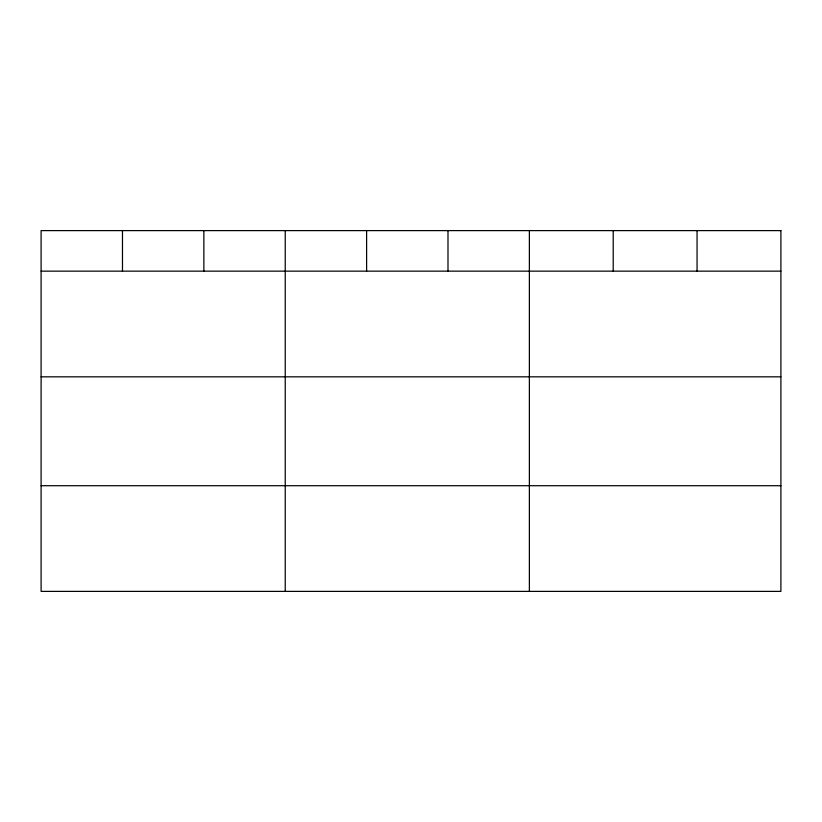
<?xml version="1.0" encoding="UTF-8"?>
<svg xmlns="http://www.w3.org/2000/svg" width="822" height="822" viewBox="0 0 822 822"><rect width="100%" height="100%" fill="white"/><g stroke="black" fill="none" stroke-linecap="round" stroke-linejoin="round"><path stroke-width="1.23" d="M41.1 271.147L780.9 271.147M41.1 376.825L780.9 376.825M41.1 485.71L780.9 485.71M697.056 230.612L697.056 271.147M613.212 230.612L613.212 271.147M529.368 230.612L529.368 591.388M447.99 230.612L447.99 271.147M366.612 230.612L366.612 271.147M285.234 230.612L285.234 591.388M203.856 230.612L203.856 271.147M122.478 230.612L122.478 271.147M780.9 230.612L41.1 230.612L41.1 591.388L780.9 591.388L780.9 230.612"/></g></svg>
